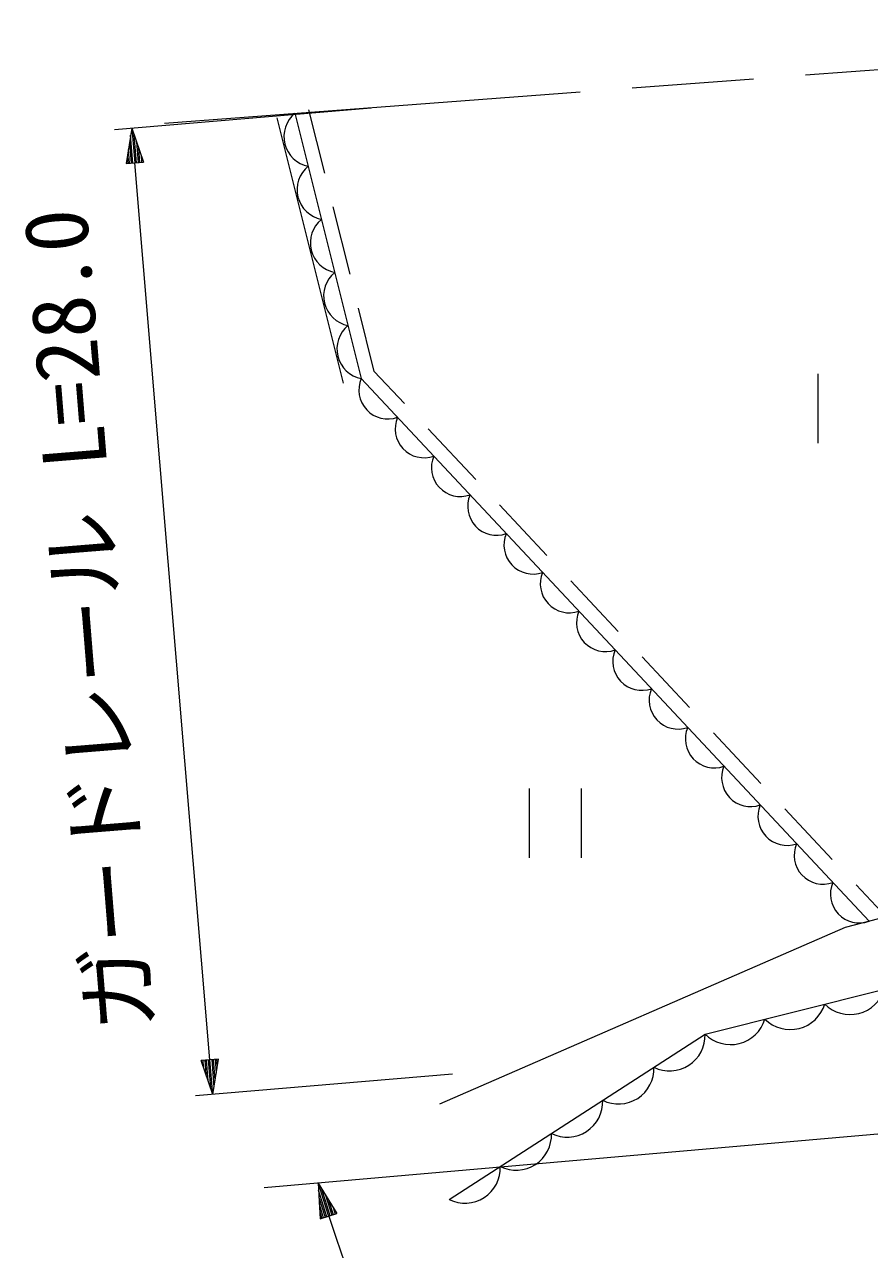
# Model space of a CAD drawing. Units: millimetres, scale not verified. Extents: x 40000 to 680000, y 20000 to 380000.
# Drawn here: x 74769 to 99096, y 277300 to 312549 of the extents above; entities that cross this region are included whole.
import ezdxf
from ezdxf.enums import TextEntityAlignment as Align

# ---------------------------------------------------------------- set-up
doc = ezdxf.new("R2010")
doc.units = ezdxf.units.MM
doc.header["$LTSCALE"] = 1000
doc.linetypes.add('CHAIN', pattern=[18.5, 12, -1.5, 3.5, -1.5])
for name, color, linetype, lineweight in [('M-BGD', 7, 'Continuous', 13), ('M-BMK', 2, 'CHAIN', 13), ('M-STR-HTXT', 7, 'Continuous', 13)]:
    doc.layers.add(name, color=color, linetype=linetype, lineweight=lineweight)
doc.styles.add('ＭＳ ゴシック', font='')
doc.styles.get('ＭＳ ゴシック').set_extended_font_data('MS Gothic')

msp = doc.modelspace()

# ---------------------------------------------------------------- linework, layer by layer
at = {"layer": 'M-BGD'}
for p, q in [((83950, 302233), (82042, 309867)), ((83414, 308271), (82958, 310096)), ((84141, 305361), (83656, 307301)), ((84839, 302566), (84383, 304390)), ((85705, 301644), (84839, 302566)), ((97608, 302500), (97608, 300500)), ((87758, 299457), (86389, 300915)), ((89811, 297270), (88442, 298728)), ((91864, 295082), (90496, 296541)), ((93918, 292895), (92549, 294353)), ((95971, 290708), (94602, 292166)), ((89298, 290569), (89298, 288569)), ((90798, 290569), (90798, 288569)), ((98024, 288521), (96655, 289979)), ((99574, 286870), (98709, 287791))]:
    msp.add_line(p, q, dxfattribs=at)
for points in [[(82556, 309995), (84464, 302362), (99084, 286744)], [(107306, 291442), (104670, 288050), (99574, 286870), (98393, 286568), (86719, 281481)], [(86994, 278738), (94363, 283496), (99529, 284792)]]:
    msp.add_lwpolyline(points, dxfattribs=at)
for centre, radius, start, end in [((83105, 309321), 869, 129.164, 258.8993), ((83486, 307795), 869, 129.164, 258.8993), ((83868, 306268), 869, 129.164, 258.8993), ((84250, 304741), 869, 129.164, 258.8993), ((84631, 303214), 869, 129.164, 258.8993), ((85230, 302032), 834, 156.7069, 289.5156), ((86274, 300916), 834, 156.7069, 289.5156), ((87318, 299801), 834, 156.7069, 289.5156), ((88362, 298685), 834, 156.7069, 289.5156), ((89407, 297570), 834, 156.7069, 289.5156), ((90451, 296454), 834, 156.7069, 289.5156), ((91495, 295339), 834, 156.7069, 289.5156), ((92540, 294223), 834, 156.7069, 289.5156), ((93584, 293108), 834, 156.7069, 289.5156), ((94628, 291992), 834, 156.7069, 289.5156), ((95672, 290877), 834, 156.7069, 289.5156), ((96717, 289761), 834, 156.7069, 289.5156), ((97761, 288646), 834, 156.7069, 289.5156), ((98805, 287530), 834, 156.7069, 289.5156), ((98537, 285098), 1038, 225.3089, 342.8563), ((96815, 284666), 1038, 225.3089, 342.8563), ((95093, 284234), 1038, 225.3089, 342.8563), ((93344, 283457), 1019, 243.4852, 2.2222), ((91870, 282505), 1019, 243.4852, 2.2222), ((90396, 281553), 1019, 243.4852, 2.2222), ((88923, 280601), 1019, 243.4852, 2.2222), ((87449, 279650), 1019, 243.4852, 2.2222)]:
    msp.add_arc(centre, radius, start, end, dxfattribs=at)
at = {"layer": 'M-BMK'}
msp.add_line((78802, 309713), (116540, 312549), dxfattribs=at)
at = {"layer": 'M-STR-HTXT'}
for p, q in [((84753, 310143), (77360, 309522)), ((77858, 309564), (77692, 308547)), ((77858, 309564), (78191, 308588)), ((77858, 309564), (77942, 308568)), ((77792, 309157), (77842, 308559)), ((77892, 308563), (77825, 309361)), ((77991, 308572), (77925, 309369)), ((77991, 309174), (78041, 308576)), ((77792, 308555), (77759, 308954)), ((78091, 308580), (78058, 308979)), ((77692, 308547), (78191, 308588)), ((77726, 308750), (77742, 308551)), ((80108, 282760), (77942, 308568)), ((78124, 308784), (78141, 308584)), ((80357, 282781), (79859, 282739)), ((80192, 281764), (79859, 282739)), ((79925, 282544), (79909, 282743)), ((79958, 282747), (79992, 282349)), ((80058, 282154), (80008, 282752)), ((80058, 282756), (80125, 281959)), ((80192, 281764), (80108, 282760)), ((80158, 282764), (80225, 281967)), ((80192, 281764), (80357, 282781)), ((80258, 282171), (80208, 282768)), ((80257, 282773), (80291, 282374)), ((80324, 282577), (80307, 282777)), ((87087, 282342), (79693, 281722)), ((104892, 281099), (81667, 279075)), ((83223, 279210), (83283, 278181)), ((83223, 279210), (83760, 278331)), ((83223, 279210), (83522, 278256)), ((83474, 278241), (83235, 279005)), ((83570, 278271), (83330, 279035)), ((83438, 278859), (83617, 278286)), ((83247, 278799), (83426, 278226)), ((83379, 278211), (83259, 278593)), ((83665, 278301), (83545, 278683)), ((83653, 278507), (83713, 278316)), ((83271, 278387), (83331, 278196)), ((83283, 278181), (83760, 278331))]:
    msp.add_line(p, q, dxfattribs=at)
msp.add_arc((150424, 300296), 70432, 198.23375, 213.11638, dxfattribs=at)

# ---------------------------------------------------------------- texts
at = {"layer": 'M-STR-HTXT', "style": 'ＭＳ ゴシック'}
msp.add_text('ガードレール L=28.0', height=1833, rotation=94.634, dxfattribs=at).set_placement((78054, 295526), align=Align.BOTTOM_CENTER)

doc.saveas('drawing.dxf')
